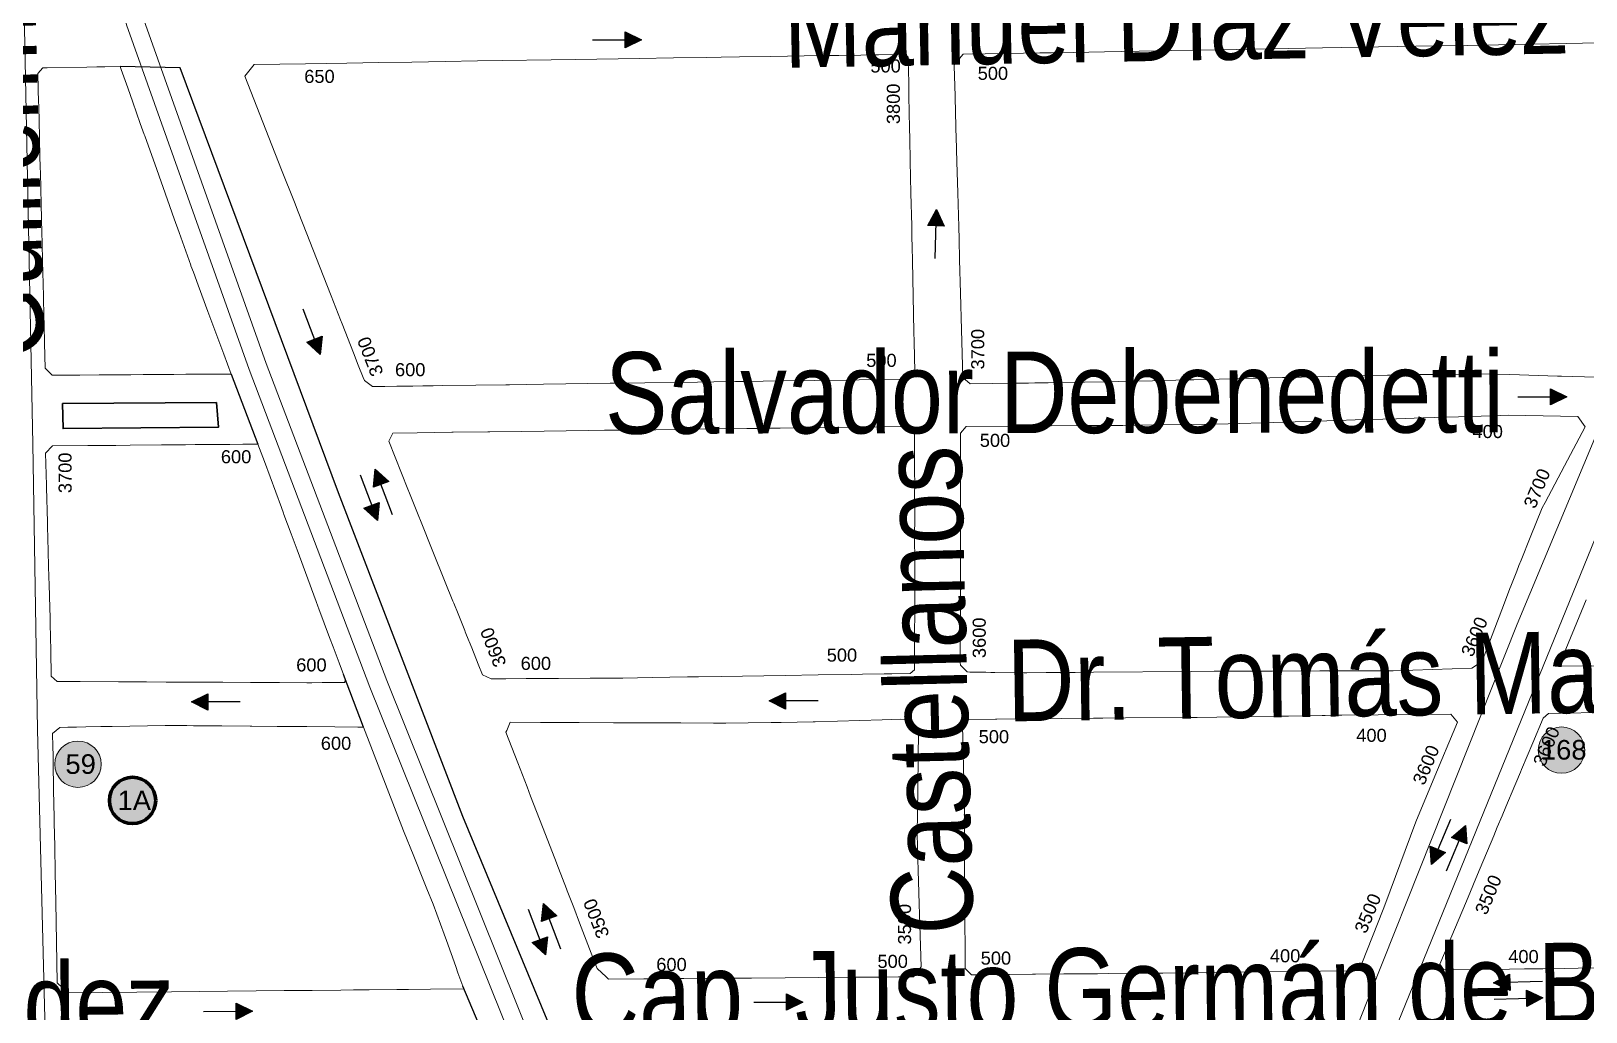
# Model space of a CAD drawing. Header units: millimetres. Extents: x 11558 to 23675, y 49449 to 61482.
# Drawn here: x 20620.9 to 21097.3, y 57709.2 to 58009.6 of the extents above; entities that cross this region are included whole.
import ezdxf

# ---------------------------------------------------------------- set-up
doc = ezdxf.new("R2010")
doc.units = ezdxf.units.MM
for name, color, linetype in [('0. plano base - nombres calles', 22, 'Continuous'), ('0. Plano Base - PLANO', 254, 'Continuous'), ('0. Plano base - sentido calles', 253, 'Continuous'), ('0. vias del tren', 252, 'VÍAS'), ('7. puesta en valor CC la lucila', 212, 'Continuous'), ('numeración', 7, 'Continuous')]:
    doc.layers.add(name, color=color, linetype=linetype)
for name, color, linetype, true_color in [('Linea 168 IDA', 7, 'Continuous', 0x1a1a1a), ('Linea 168 REGRESO', 7, 'Continuous', 0x330000), ('Linea 175', 7, 'Continuous', 0x1090da), ('Linea 59 Por Barrio Golf IDA', 7, 'Continuous', 0x007038), ('Linea 59 Por la Lucila IDA', 7, 'Continuous', 0x007038)]:
    doc.layers.add(name, color=color, linetype=linetype, true_color=true_color)
doc.layers.get('7. puesta en valor CC la lucila').off()
doc.styles.get("Standard").update_dxf_attribs({"font": 'arial.ttf'})
doc.linetypes.add('VÍAS', pattern='A,0.15,[130,ltypeshp.shx,S=0.25,R=0,X=0,Y=0],0.15', length=0.3)

# ---------------------------------------------------------------- blocks, each defined once
blk = doc.blocks.new('MANZANAS')
at = {"layer": '0. Plano Base - PLANO', "color": 0, "linetype": 'VÍAS', "lineweight": 5, "ltscale": 4}
for points in [[(5638576.93, 6182377.02), (5638642.93, 6182266.79), (5638665.93, 6182230.23), (5638672.01, 6182223.68), (5638690.51, 6182209.73), (5638709.07, 6182191.94), (5638741.59, 6182152.45), (5638823.36, 6182076.35), (5638900.92, 6182007.12), (5638982.67, 6181936.97), (5639032.99, 6181893.78), (5639085.53, 6181850.48), (5639166.3, 6181783.89), (5639248.76, 6181703.77), (5639322.12, 6181612.68), (5639371.55, 6181530.98)], [(5638572.15, 6182374.16), (5638638.19, 6182263.88), (5638661.5, 6182226.83), (5638668.26, 6182219.53), (5638686.9, 6182205.48), (5638704.99, 6182188.15), (5638737.53, 6182148.63), (5638819.61, 6182072.24), (5638897.26, 6182002.93), (5638979.04, 6181932.75), (5639029.41, 6181889.52), (5639081.99, 6181846.19), (5639162.59, 6181779.74), (5639244.64, 6181700.02), (5639317.55, 6181609.48), (5639366.67, 6181528.31)]]:
    blk.add_lwpolyline(points, dxfattribs=at)
at = {"layer": '0. Plano Base - PLANO', "color": 0, "linetype": 'Continuous', "lineweight": 5}
for points in [[(5639186.77, 6182260.37), (5639177.34, 6182255.82), (5639176.2, 6182255.27), (5639163.05, 6182248.94), (5639157.77, 6182246.39), (5639154.76, 6182244.94), (5639149.46, 6182242.09), (5639143.44, 6182238.85), (5639139.71, 6182236.84), (5639137.71, 6182235.8), (5639130.52, 6182231.9), (5639129.86, 6182231.55), (5639121.25, 6182226.8), (5639103.18, 6182216.85), (5639101.69, 6182216.03), (5639077.84, 6182202.89), (5639076.18, 6182201.98), (5639066.8, 6182196.81), (5639057.57, 6182191.73), (5639054.09, 6182189.81), (5639048.53, 6182186.81), (5639038.66, 6182181.49), (5639035.07, 6182179.56), (5639033.4, 6182178.66), (5639029.72, 6182176.67), (5639017.7, 6182170.19), (5639014.78, 6182170.89), (5639007.66, 6182183.71), (5639002.2, 6182193.55), (5638997.26, 6182202.43), (5638994.21, 6182207.93), (5638992.35, 6182211.27), (5638987.27, 6182220.42), (5638982.68, 6182228.68), (5638978.96, 6182235.39), (5638977.81, 6182237.45), (5638977.46, 6182238.09), (5638973.04, 6182246.05), (5638971.2, 6182249.36), (5638970.06, 6182251.41), (5638968.25, 6182254.68), (5638969.21, 6182258.81), (5638981.05, 6182265.23), (5638989.86, 6182270), (5638992.99, 6182271.7), (5638998.8, 6182274.85), (5639007.23, 6182279.42), (5639016.58, 6182284.49), (5639025.44, 6182289.3), (5639042.96, 6182298.8), (5639065.96, 6182311.27), (5639081.04, 6182319.45), (5639096.16, 6182327.65), (5639105.09, 6182332.48), (5639113.43, 6182337.01), (5639122.59, 6182341.99), (5639131.62, 6182346.92), (5639149.14, 6182356.48)], [(5639228.74, 6182182.59), (5639217.54, 6182176.59), (5639215.64, 6182198.49)], [(5639279.8, 6182104.87), (5639265.45, 6182097.2), (5639261.88, 6182095.28), (5639255.96, 6182092.12), (5639254.19, 6182091.17), (5639250.97, 6182089.45), (5639246.93, 6182087.29), (5639229.16, 6182077.78), (5639227.32, 6182078.77), (5639225.6, 6182099.71), (5639225.34, 6182102.83), (5639224.99, 6182107.13), (5639224.7, 6182110.61), (5639223.83, 6182121.27), (5639223.59, 6182124.12), (5639223.29, 6182127.87), (5639223.04, 6182130.89), (5639222.45, 6182137.99), (5639222.4, 6182138.69), (5639222.09, 6182142.4), (5639222.02, 6182143.29), (5639221.29, 6182152.1), (5639220.62, 6182160.3), (5639221.43, 6182162.32), (5639224.71, 6182164.1), (5639257.34, 6182181.77)]]:
    blk.add_lwpolyline(points, dxfattribs=at)
for points in [[(5638855.9, 6182085.24), (5638855.51, 6182085.04), (5638852.5, 6182085.52), (5638851.71, 6182086.21), (5638848.62, 6182088.9), (5638845.56, 6182091.57), (5638838.42, 6182097.8), (5638837.45, 6182098.64), (5638831.45, 6182103.87), (5638824.09, 6182110.3), (5638816.06, 6182117.3), (5638810.61, 6182122.06), (5638808.27, 6182124.1), (5638800.21, 6182131.13), (5638792.17, 6182138.16), (5638777.03, 6182151.37), (5638777.88, 6182155.86), (5638791.74, 6182163.34), (5638802.87, 6182169.36), (5638811.5, 6182174.02), (5638820.39, 6182178.82), (5638829.35, 6182183.66), (5638838.14, 6182188.41), (5638864.61, 6182202.68), (5638881.7, 6182211.91), (5638890.96, 6182216.91), (5638899.77, 6182221.66), (5638903.79, 6182223.82), (5638908.73, 6182226.49), (5638917.18, 6182231.05), (5638926.2, 6182235.91), (5638932.73, 6182239.44), (5638934.81, 6182240.56), (5638935.21, 6182240.78), (5638935.52, 6182240.95), (5638941.43, 6182244.14), (5638942.89, 6182244.93), (5638943.93, 6182245.49), (5638946.22, 6182246.72), (5638952.13, 6182249.91), (5638953.52, 6182250.66), (5638954.27, 6182250.41), (5638954.63, 6182250.29), (5638955.32, 6182249.03), (5638956.6, 6182246.67), (5638958.48, 6182243.24), (5638959.26, 6182241.81), (5638960.34, 6182239.84), (5638960.37, 6182239.78), (5638965.08, 6182231.16), (5638966.59, 6182228.4), (5638969.9, 6182222.34), (5638974.62, 6182213.69), (5638979.43, 6182204.9), (5638981.1, 6182201.84), (5638982.5, 6182199.27), (5638984.58, 6182195.45), (5638989.73, 6182186.03), (5638994.96, 6182176.44), (5638996.46, 6182173.7), (5639000.79, 6182165.77), (5639000.35, 6182162.83), (5638986.89, 6182155.6), (5638983.92, 6182154.01), (5638974.84, 6182149.13), (5638965.48, 6182144.1), (5638961.03, 6182141.71), (5638956.58, 6182139.32), (5638953.54, 6182137.69), (5638947.68, 6182134.54), (5638943.26, 6182132.16), (5638938.21, 6182129.45), (5638929.03, 6182124.52), (5638922.98, 6182121.27), (5638919.7, 6182119.51), (5638901.68, 6182109.83), (5638892.51, 6182104.91), (5638891.55, 6182104.39), (5638883.41, 6182100.02), (5638874.43, 6182095.2), (5638871.92, 6182093.84), (5638869.15, 6182092.36), (5638866.44, 6182090.9), (5638862.11, 6182088.58), (5638858.89, 6182086.85)], [(5639058.24, 6182091.82), (5639057.53, 6182091.46), (5639055.54, 6182092.08), (5639054.7, 6182092.35), (5639054.31, 6182093.05), (5639052.72, 6182096.12), (5639051.23, 6182099), (5639046.6, 6182107.95), (5639042.03, 6182116.78), (5639037.42, 6182125.68), (5639035.33, 6182129.71), (5639033.51, 6182133.22), (5639032.64, 6182134.91), (5639027.46, 6182144.91), (5639022, 6182155.46), (5639022.6, 6182158.06), (5639036.42, 6182165.37), (5639045.6, 6182170.23), (5639054.79, 6182175.09), (5639065.01, 6182180.49), (5639068.51, 6182182.34), (5639082.22, 6182189.72), (5639093.46, 6182195.77), (5639105.7, 6182202.62), (5639122.66, 6182212.12), (5639127.43, 6182214.79), (5639138.5, 6182220.96), (5639145.49, 6182224.86), (5639155.09, 6182230.23), (5639164.16, 6182235.3), (5639168.48, 6182237.71), (5639187.46, 6182247.12), (5639190.89, 6182245.42), (5639190.8, 6182231.87), (5639190.71, 6182219.17), (5639190.7, 6182217.32), (5639191.61, 6182207.6), (5639192.32, 6182200.11), (5639192.49, 6182198.33), (5639192.69, 6182196.52), (5639193.23, 6182191.64), (5639193.32, 6182190.79), (5639193.83, 6182186.2), (5639195, 6182175.63), (5639195.75, 6182168.88), (5639195.79, 6182168.52), (5639195.98, 6182166.81), (5639195.22, 6182165.55), (5639194.14, 6182163.78), (5639173.18, 6182151.98), (5639171.69, 6182151.2), (5639162.62, 6182146.46), (5639158.56, 6182144.34), (5639157.75, 6182143.91), (5639153.25, 6182141.56), (5639140.41, 6182134.85), (5639136.96, 6182133.05), (5639127.41, 6182128.05), (5639124.52, 6182126.55), (5639118.5, 6182123.35), (5639091.92, 6182109.25), (5639086.94, 6182106.61), (5639082.8, 6182104.41), (5639079.09, 6182102.44), (5639073.87, 6182099.67), (5639072.04, 6182098.7), (5639065.1, 6182095.24), (5639064.03, 6182094.71), (5639062.6, 6182093.99)], [(5638929.11, 6182022.36), (5638926.13, 6182022.26), (5638923.51, 6182024.52), (5638919.43, 6182028.02), (5638917.85, 6182029.38), (5638917.67, 6182029.54), (5638915.37, 6182031.51), (5638915.1, 6182031.74), (5638914.62, 6182032.16), (5638913.84, 6182032.82), (5638912.13, 6182034.29), (5638910.9, 6182035.35), (5638908.26, 6182037.61), (5638907.71, 6182038.09), (5638902.95, 6182042.17), (5638894.87, 6182049.11), (5638887.91, 6182055.09), (5638886.12, 6182056.62), (5638880.67, 6182061.3), (5638879.69, 6182062.15), (5638867.66, 6182072.48), (5638867.66, 6182075.31), (5638874.17, 6182078.8), (5638883.56, 6182083.82), (5638883.96, 6182084.04), (5638893.27, 6182089.02), (5638893.83, 6182089.32), (5638902.47, 6182093.95), (5638920.48, 6182103.61), (5638924.78, 6182105.92), (5638926.55, 6182106.86), (5638929.72, 6182108.56), (5638938.64, 6182113.34), (5638944.2, 6182116.31), (5638947.98, 6182118.34), (5638963.21, 6182126.5), (5638966.6, 6182128.32), (5638968.53, 6182129.35), (5638972.25, 6182131.34), (5638981.55, 6182136.33), (5638990.61, 6182141.19), (5639006.74, 6182149.84), (5639009.62, 6182148.77), (5639015.21, 6182138), (5639016.33, 6182135.86), (5639018.54, 6182131.6), (5639019.21, 6182130.31), (5639020.37, 6182128.08), (5639025.2, 6182118.78), (5639026.59, 6182116.11), (5639029.76, 6182110.01), (5639042.92, 6182084.66), (5639042.25, 6182082.99), (5639037.34, 6182080.35), (5639035.22, 6182079.2), (5639029.41, 6182076.07), (5639026.41, 6182074.45), (5639017.46, 6182069.63), (5639008.55, 6182064.81), (5638991.24, 6182055.47), (5638985.15, 6182052.19), (5638982.17, 6182050.58), (5638972.66, 6182045.45), (5638964.79, 6182041.2), (5638962.69, 6182040.07), (5638955.88, 6182036.48), (5638947.34, 6182031.98), (5638943.97, 6182030.21), (5638941.72, 6182029.01), (5638941.15, 6182028.71), (5638938.54, 6182027.34), (5638933.1, 6182024.47), (5638929.92, 6182022.79)], [(5639101.56, 6182009.82), (5639101.44, 6182009.76), (5639098.88, 6182010.55), (5639098.27, 6182011.71), (5639095.03, 6182017.86), (5639093.21, 6182021.32), (5639088.44, 6182030.39), (5639083.95, 6182038.92), (5639080.77, 6182044.96), (5639079.38, 6182047.62), (5639074.79, 6182056.34), (5639074.51, 6182056.84), (5639071.95, 6182061.47), (5639069.94, 6182065.11), (5639067.84, 6182068.92), (5639067.65, 6182069.26), (5639063.84, 6182076.18), (5639064.6, 6182078.73), (5639071.93, 6182082.64), (5639072.28, 6182082.83), (5639080.68, 6182087.31), (5639089.65, 6182092.09), (5639098.42, 6182096.77), (5639100.92, 6182098.1), (5639107.1, 6182101.35), (5639124.53, 6182110.51), (5639126.48, 6182111.53), (5639137.08, 6182117.27), (5639148.47, 6182123.44), (5639151.08, 6182124.86), (5639160.15, 6182129.77), (5639160.98, 6182130.22), (5639163.58, 6182131.6), (5639165.5, 6182132.62), (5639194.96, 6182148.26), (5639197.91, 6182147.12), (5639199.53, 6182127.88), (5639200.68, 6182114.14), (5639204.01, 6182087.04), (5639204.18, 6182085.64), (5639205.99, 6182067.9), (5639203.88, 6182064.28), (5639179.85, 6182051.45), (5639174.25, 6182048.45), (5639170.93, 6182046.68), (5639161.86, 6182041.84), (5639153.23, 6182037.23), (5639148.19, 6182034.53), (5639138.45, 6182029.37), (5639135.57, 6182027.84), (5639130.76, 6182025.29), (5639126.44, 6182023), (5639118.83, 6182018.97), (5639117.94, 6182018.5), (5639111.74, 6182015.21), (5639109.08, 6182013.8), (5639102.8, 6182010.48)], [(5638767.51, 6182043.23), (5638766.89, 6182042.9), (5638763.95, 6182043.84), (5638760.25, 6182050.54), (5638759.54, 6182051.84), (5638758.34, 6182054.01), (5638758.07, 6182054.51), (5638757.82, 6182054.95), (5638753.88, 6182062.1), (5638753.53, 6182062.74), (5638753.3, 6182063.16), (5638749.74, 6182069.61), (5638749.27, 6182070.47), (5638748.67, 6182071.55), (5638744.92, 6182078.35), (5638744.43, 6182079.24), (5638744.04, 6182079.94), (5638739.63, 6182087.94), (5638737.46, 6182091.87), (5638734.89, 6182096.55), (5638734.42, 6182097.4), (5638730.33, 6182104.82), (5638729.71, 6182105.94), (5638725.17, 6182114.17), (5638724.97, 6182114.54), (5638724.74, 6182114.95), (5638720.34, 6182122.94), (5638720.88, 6182125.11), (5638722.07, 6182125.76), (5638732.77, 6182131.56), (5638735.47, 6182133.02), (5638737.59, 6182134.17), (5638741.7, 6182136.4), (5638742.4, 6182135.74), (5638746.81, 6182131.64), (5638750.19, 6182128.49), (5638755.25, 6182123.78), (5638757.87, 6182121.33), (5638758.21, 6182121.02), (5638766.21, 6182113.57), (5638773.41, 6182106.86), (5638777.97, 6182102.62), (5638781.16, 6182099.65), (5638789, 6182092.34), (5638789.13, 6182092.23), (5638790.68, 6182090.83), (5638793.81, 6182087.99), (5638800.16, 6182082.25), (5638809.21, 6182074.06), (5638810.51, 6182072.88), (5638815.35, 6182068.51), (5638808.82, 6182065.06), (5638803.05, 6182062.01), (5638799.8, 6182060.29), (5638795.34, 6182057.94), (5638795.12, 6182057.82), (5638791.53, 6182055.92), (5638788.16, 6182054.14), (5638787.87, 6182053.99), (5638787.59, 6182053.84), (5638787.51, 6182053.8), (5638783.44, 6182051.65), (5638780.37, 6182050.03), (5638780.13, 6182049.9), (5638779.93, 6182049.79), (5638779.56, 6182049.6), (5638774.37, 6182046.85), (5638772.82, 6182046.03), (5638772.51, 6182045.87), (5638772.36, 6182045.78)], [(5639012.92, 6181962.36), (5639003.35, 6181957.3), (5639002.45, 6181957.55), (5638998.79, 6181958.6), (5638995.05, 6181961.9), (5638987.54, 6181968.53), (5638983.83, 6181971.81), (5638979.73, 6181975.44), (5638979.2, 6181975.9), (5638974.09, 6181980.42), (5638971.76, 6181982.47), (5638963.94, 6181989.37), (5638956.39, 6181996.04), (5638954.09, 6181998.07), (5638948.22, 6182003.25), (5638940.65, 6182009.94), (5638940.6, 6182010.51), (5638940.37, 6182013.22), (5638948.62, 6182017.47), (5638952.32, 6182019.37), (5638959.19, 6182022.91), (5638968.5, 6182027.7), (5638977.32, 6182032.25), (5638986.83, 6182037.15), (5638995.78, 6182041.76), (5638995.97, 6182041.86), (5638999.13, 6182043.48), (5639005.2, 6182046.74), (5639011.37, 6182050.05), (5639014.06, 6182051.49), (5639022.73, 6182056.14), (5639023.22, 6182056.41), (5639041.21, 6182066.48), (5639046.13, 6182069.22), (5639048.1, 6182070.19), (5639052.62, 6182068.57), (5639064.07, 6182045.76), (5639066.54, 6182040.83), (5639068.92, 6182036.57), (5639073.88, 6182027.67), (5639077.24, 6182021.65), (5639078.82, 6182018.82), (5639086.64, 6182004.81), (5639086.02, 6182001), (5639081.93, 6181998.84), (5639078.71, 6181997.14), (5639069.82, 6181992.44), (5639060.18, 6181987.34), (5639051.25, 6181982.62), (5639042.1, 6181977.78), (5639032.92, 6181972.93), (5639023.75, 6181968.09), (5639020.74, 6181966.49), (5639014.69, 6181963.29)], [(5638817.75, 6181963.57), (5638811.42, 6181960.32), (5638809.05, 6181960.92), (5638805.33, 6181967.84), (5638801.47, 6181975), (5638801.13, 6181975.64), (5638800.55, 6181976.68), (5638797.41, 6181982.31), (5638795.48, 6181985.78), (5638794.6, 6181987.36), (5638790.82, 6181994.15), (5638790.48, 6181994.76), (5638788.91, 6181997.59), (5638786.82, 6182001.34), (5638786.57, 6182001.79), (5638786.29, 6182002.29), (5638781.15, 6182011.53), (5638780.8, 6182012.16), (5638776.04, 6182020.71), (5638776.97, 6182023.73), (5638786.51, 6182028.8), (5638787.08, 6182029.1), (5638791.58, 6182031.49), (5638794.05, 6182032.8), (5638797.9, 6182034.85), (5638806.43, 6182039.39), (5638809.53, 6182041.03), (5638812.9, 6182042.82), (5638815.56, 6182044.24), (5638817.11, 6182045.06), (5638824.9, 6182049.19), (5638828.41, 6182051.06), (5638832.48, 6182053.22), (5638836.74, 6182049.36), (5638847.86, 6182039.28), (5638849.2, 6182038.06), (5638849.55, 6182037.74), (5638854.18, 6182033.55), (5638858.06, 6182030.03), (5638870.6, 6182018.66), (5638871.73, 6182017.64), (5638872.4, 6182017.03), (5638879.28, 6182010.8), (5638881.58, 6182008.71), (5638885.47, 6182005.2), (5638888.3, 6182002.68), (5638889.48, 6182001.63), (5638889.81, 6182000.66), (5638889.76, 6182000.64), (5638883.7, 6181997.47), (5638880.85, 6181995.98), (5638879.52, 6181995.28), (5638872.02, 6181991.43), (5638864.14, 6181987.38), (5638856.59, 6181983.5), (5638848.77, 6181979.48), (5638845.84, 6181977.98), (5638841.18, 6181975.59), (5638835.82, 6181972.84), (5638829.94, 6181969.82), (5638829.82, 6181969.76), (5638828.17, 6181968.92)], [(5638886.36, 6181892.12), (5638858.35, 6181877.22), (5638854.02, 6181878.43), (5638848.07, 6181889.39), (5638842.19, 6181900.22), (5638837.95, 6181908.03), (5638834.03, 6181915.26), (5638830.61, 6181921.54), (5638829.87, 6181922.91), (5638825.84, 6181930.33), (5638821.7, 6181937.96), (5638820.73, 6181939.75), (5638819.52, 6181941.97), (5638817.58, 6181945.54), (5638818.71, 6181948.24), (5638820.79, 6181949.37), (5638823.16, 6181950.66), (5638825.63, 6181952.01), (5638829.68, 6181954.21), (5638832.24, 6181955.6), (5638832.77, 6181955.89), (5638847.03, 6181963.64), (5638852.96, 6181966.66), (5638854.73, 6181967.55), (5638862.55, 6181971.53), (5638870.28, 6181975.47), (5638870.74, 6181975.7), (5638877.6, 6181979.2), (5638878.03, 6181979.41), (5638885.68, 6181983.3), (5638893.35, 6181987.21), (5638899.69, 6181990.43), (5638901.16, 6181991.18), (5638926.67, 6181968.64), (5638933.09, 6181963.17), (5638939.15, 6181958.01), (5638941.27, 6181956.21), (5638945.16, 6181952.89), (5638952.34, 6181946.27), (5638953.88, 6181944.86), (5638960.1, 6181939.13), (5638961.56, 6181937.78), (5638964.81, 6181934.78), (5638965.42, 6181934.22), (5638956.43, 6181929.43), (5638950.51, 6181926.28), (5638947.35, 6181924.6), (5638939.79, 6181920.57), (5638935.63, 6181918.35), (5638932.13, 6181916.48), (5638924.44, 6181912.4), (5638916.84, 6181908.35), (5638909.24, 6181904.3), (5638901.49, 6181900.18)]]:
    blk.add_lwpolyline(points, close=True, dxfattribs=at)
at = {"layer": '0. Plano Base - PLANO', "color": 0}
for points in [[(5639306.53, 6181605.45), (5639325.38, 6181615.57), (5639292.73, 6181658.36), (5639264.17, 6181695.78), (5639240.39, 6181720.74), (5639178.75, 6181779.97), (5639143.8, 6181809.32), (5639122.71, 6181827.02), (5639067.54, 6181873.27), (5639014.26, 6181919.22), (5638940.84, 6181980.95), (5638861.27, 6182051.37), (5638758.23, 6182144.54), (5638741.7, 6182136.4)], [(5638815.35, 6182068.51), (5638832.48, 6182053.22)], [(5638901.16, 6181991.18), (5638888.3, 6182002.68)], [(5638976.32, 6181925.27), (5638964.81, 6181934.78)]]:
    blk.add_lwpolyline(points, dxfattribs=at)
blk = doc.blocks.new('59 ida')
at = {"layer": 'Linea 59 Por la Lucila IDA', "lineweight": 211, "true_color": 0xededed}
h = blk.add_hatch(color=7, dxfattribs=at)
h.dxf.hatch_style = 1
edge = h.paths.add_edge_path()
edge.add_arc((0, 0), 7.11, 0, 360)
at = {"layer": 'Linea 59 Por la Lucila IDA', "lineweight": 9}
blk.add_circle((0, 0), 7.11, dxfattribs=at)
at = {"layer": 'Linea 59 Por la Lucila IDA', "lineweight": 15, "insert": (-3.84, 3.05), "char_height": 6, "attachment_point": 1}
blk.add_mtext_dynamic_manual_height_columns('59', width=16.4579, gutter_width=12.5, heights=[0], dxfattribs=at)
blk = doc.blocks.new('168 ida')
at = {"layer": 'Linea 168 REGRESO', "lineweight": 211, "true_color": 0xededed}
h = blk.add_hatch(color=7, dxfattribs=at)
h.dxf.hatch_style = 1
edge = h.paths.add_edge_path()
edge.add_arc((0, 0), 7.11, 0, 360)
at = {"layer": 'Linea 168 REGRESO', "lineweight": 9}
blk.add_circle((0, 0), 7.11, dxfattribs=at)
at = {"layer": 'Linea 168 REGRESO', "lineweight": 15, "insert": (-6.3, 3.1), "char_height": 6, "attachment_point": 1}
blk.add_mtext_dynamic_manual_height_columns('168', width=16.4579, gutter_width=12.5, heights=[0], dxfattribs=at)

msp = doc.modelspace()

# ---------------------------------------------------------------- hatches: boundary and pattern name
at = {"layer": '0. Plano base - sentido calles', "linetype": 'Continuous', "lineweight": 25, "ltscale": 2, "true_color": 0x1a1a1a}
h = msp.add_hatch(color=250, dxfattribs=at)
h.dxf.hatch_style = 1
h.paths.add_polyline_path([(20807.95, 58006.97), (20802.95, 58009.46), (20802.95, 58006.96)])
h.paths.add_polyline_path([(20807.95, 58006.97), (20802.95, 58006.96), (20802.95, 58004.46)])
h = msp.add_hatch(color=250, dxfattribs=at)
h.dxf.hatch_style = 1
h.paths.add_polyline_path([(20898.32, 57954.96), (20895.7, 57950.03), (20898.2, 57949.97)])
h.paths.add_polyline_path([(20898.32, 57954.96), (20898.2, 57949.97), (20900.69, 57949.9)])
h = msp.add_hatch(color=250, dxfattribs=at)
h.dxf.hatch_style = 1
h.paths.add_polyline_path([(20709.55, 57910.58), (20710.08, 57916.14), (20707.75, 57915.24)])
h.paths.add_polyline_path([(20709.55, 57910.58), (20707.75, 57915.24), (20705.41, 57914.34)])
h = msp.add_hatch(color=250, dxfattribs=at)
h.dxf.hatch_style = 1
h.paths.add_polyline_path([(21091.44, 57897.6), (21086.43, 57900.09), (21086.44, 57897.59)])
h.paths.add_polyline_path([(21091.44, 57897.6), (21086.44, 57897.59), (21086.44, 57895.09)])
h = msp.add_hatch(color=250, dxfattribs=at)
h.dxf.hatch_style = 1
h.paths.add_polyline_path([(20726.4, 57875.47), (20725.83, 57869.91), (20728.17, 57870.8)])
h.paths.add_polyline_path([(20726.4, 57875.47), (20728.17, 57870.8), (20730.51, 57871.68)])
h = msp.add_hatch(color=250, dxfattribs=at)
h.dxf.hatch_style = 1
h.paths.add_polyline_path([(20727.03, 57859.67), (20727.6, 57865.24), (20725.26, 57864.35)])
h.paths.add_polyline_path([(20727.03, 57859.67), (20725.26, 57864.35), (20722.92, 57863.47)])
h = msp.add_hatch(color=250, dxfattribs=at)
h.dxf.hatch_style = 1
h.paths.add_polyline_path([(20670.04, 57804.11), (20675.05, 57801.61), (20675.04, 57804.11)])
h.paths.add_polyline_path([(20670.04, 57804.11), (20675.04, 57804.11), (20675.04, 57806.61)])
h = msp.add_hatch(color=250, dxfattribs=at)
h.dxf.hatch_style = 1
h.paths.add_polyline_path([(20847.1, 57804.41), (20852.11, 57801.92), (20852.1, 57804.42)])
h.paths.add_polyline_path([(20847.1, 57804.41), (20852.1, 57804.42), (20852.1, 57806.92)])
h = msp.add_hatch(color=250, dxfattribs=at)
h.dxf.hatch_style = 1
h.paths.add_polyline_path([(21060.4, 57766.22), (21056.16, 57762.57), (21058.47, 57761.61)])
h.paths.add_polyline_path([(21060.4, 57766.22), (21058.47, 57761.61), (21060.77, 57760.64)])
h = msp.add_hatch(color=250, dxfattribs=at)
h.dxf.hatch_style = 1
h.paths.add_polyline_path([(21049.99, 57754.32), (21054.23, 57757.96), (21051.92, 57758.93)])
h.paths.add_polyline_path([(21049.99, 57754.32), (21051.92, 57758.93), (21049.62, 57759.89)])
h = msp.add_hatch(color=250, dxfattribs=at)
h.dxf.hatch_style = 1
h.paths.add_polyline_path([(20777.91, 57742.42), (20777.34, 57736.86), (20779.68, 57737.74)])
h.paths.add_polyline_path([(20777.91, 57742.42), (20779.68, 57737.74), (20782.02, 57738.63)])
h = msp.add_hatch(color=250, dxfattribs=at)
h.dxf.hatch_style = 1
h.paths.add_polyline_path([(20778.54, 57726.62), (20779.11, 57732.18), (20776.77, 57731.3)])
h.paths.add_polyline_path([(20778.54, 57726.62), (20776.77, 57731.3), (20774.43, 57730.41)])
h = msp.add_hatch(color=250, dxfattribs=at)
h.dxf.hatch_style = 1
h.paths.add_polyline_path([(21069, 57718.05), (21074.07, 57715.7), (21074, 57718.19)])
h.paths.add_polyline_path([(21069, 57718.05), (21074, 57718.19), (21073.93, 57720.69)])
h = msp.add_hatch(color=250, dxfattribs=at)
h.dxf.hatch_style = 1
h.paths.add_polyline_path([(21084.14, 57713.49), (21079.07, 57715.84), (21079.15, 57713.34)])
h.paths.add_polyline_path([(21084.14, 57713.49), (21079.15, 57713.34), (21079.22, 57710.84)])
h = msp.add_hatch(color=250, dxfattribs=at)
h.dxf.hatch_style = 1
h.paths.add_polyline_path([(20688.79, 57709.35), (20683.78, 57711.84), (20683.79, 57709.34)])
h.paths.add_polyline_path([(20688.79, 57709.35), (20683.79, 57709.34), (20683.79, 57706.84)])
h = msp.add_hatch(color=250, dxfattribs=at)
h.dxf.hatch_style = 1
h.paths.add_polyline_path([(20857.37, 57712.17), (20852.37, 57714.66), (20852.37, 57712.16)])
h.paths.add_polyline_path([(20857.37, 57712.17), (20852.37, 57712.16), (20852.37, 57709.66)])
at = {"layer": 'Linea 168 IDA', "lineweight": 15}
h = msp.add_hatch(dxfattribs=at)
h.set_pattern_fill('AR-B816', color=256)
h.set_pattern_definition([(0, (6220.36, 4332.03), (0, 203.2), []), (90, (6220.36, 4332.03), (-203.2, 203.2), [203.2, -203.2])])
h.paths.add_polyline_path([(21061.2, 57837.45, 1), (21069.57, 57837.45, 1)])
h.paths.add_polyline_path([(21061.95, 57834.51), (21069.03, 57834.51), (21069.03, 57839.66), (21061.95, 57839.66)], flags=25)
at = {"layer": 'Linea 175', "lineweight": 211, "true_color": 0xededed}
h = msp.add_hatch(color=7, dxfattribs=at)
h.dxf.hatch_style = 1
edge = h.paths.add_edge_path()
edge.add_arc((20652.02, 57773.95), 7.11, 0, 360)

# ---------------------------------------------------------------- linework, layer by layer
at = {"layer": '0. Plano Base - PLANO', "color": 250, "lineweight": 30}
msp.add_lwpolyline([(20630.58, 57895.5), (20677.74, 57895.83), (20678.33, 57888.29), (20630.74, 57887.86)], close=True, dxfattribs=at)
at = {"layer": '0. Plano base - sentido calles', "color": 250, "linetype": 'Continuous', "lineweight": 25, "ltscale": 2, "true_color": 0x1a1a1a}
for points in [[(20792.95, 58006.94), (20807.95, 58006.97), (20802.95, 58004.46), (20802.95, 58009.46), (20807.95, 58006.97)], [(20897.95, 57939.97), (20898.32, 57954.96), (20900.69, 57949.9), (20895.7, 57950.03), (20898.32, 57954.96)], [(20704.14, 57924.57), (20709.55, 57910.58), (20705.41, 57914.34), (20710.08, 57916.14), (20709.55, 57910.58)], [(21076.44, 57897.58), (21091.44, 57897.6), (21086.44, 57895.09), (21086.43, 57900.09), (21091.44, 57897.6)], [(20721.72, 57873.7), (20727.03, 57859.67), (20722.92, 57863.47), (20727.6, 57865.24), (20727.03, 57859.67)], [(20731.7, 57861.44), (20726.4, 57875.47), (20730.51, 57871.68), (20725.83, 57869.91), (20726.4, 57875.47)], [(20685.04, 57804.13), (20670.04, 57804.11), (20675.04, 57806.61), (20675.05, 57801.61), (20670.04, 57804.11)], [(20862.1, 57804.43), (20847.1, 57804.41), (20852.1, 57806.92), (20852.11, 57801.92), (20847.1, 57804.41)], [(21055.79, 57768.15), (21049.99, 57754.32), (21049.62, 57759.89), (21054.23, 57757.96), (21049.99, 57754.32)], [(21054.6, 57752.38), (21060.4, 57766.22), (21060.77, 57760.64), (21056.16, 57762.57), (21060.4, 57766.22)], [(20773.23, 57740.65), (20778.54, 57726.62), (20774.43, 57730.41), (20779.11, 57732.18), (20778.54, 57726.62)], [(20783.22, 57728.39), (20777.91, 57742.42), (20782.02, 57738.63), (20777.34, 57736.86), (20777.91, 57742.42)], [(21084, 57718.49), (21069, 57718.05), (21073.93, 57720.69), (21074.07, 57715.7), (21069, 57718.05)], [(21069.15, 57713.05), (21084.14, 57713.49), (21079.22, 57710.84), (21079.07, 57715.84), (21084.14, 57713.49)], [(20673.79, 57709.33), (20688.79, 57709.35), (20683.79, 57706.84), (20683.78, 57711.84), (20688.79, 57709.35)], [(20842.37, 57712.14), (20857.37, 57712.17), (20852.37, 57709.66), (20852.37, 57714.66), (20857.37, 57712.17)]]:
    msp.add_lwpolyline(points, dxfattribs=at)
at = {"layer": '0. vias del tren', "color": 252, "lineweight": 13, "ltscale": 5}
for points in [[(20607.35, 58287.93), (20615.11, 58159.62), (20618.71, 58116), (20621.35, 58106.41), (20631.41, 58085.35), (20639.47, 58061.62), (20650.13, 58011.55), (20687.75, 57905.93), (20724.7, 57808.63), (20764.91, 57708.64), (20789.68, 57647.06), (20816.36, 57584.37), (20857.25, 57488.25), (20893.31, 57379.67), (20916.27, 57265.71), (20922.43, 57171.04)], [(20612.91, 58288.27), (20620.66, 58160.02), (20624.22, 58116.98), (20626.58, 58108.36), (20636.57, 58087.45), (20644.84, 58063.1), (20655.49, 58013.07), (20692.97, 57907.85), (20729.88, 57810.65), (20770.08, 57710.72), (20794.82, 57649.19), (20821.48, 57586.55), (20862.46, 57490.22), (20898.69, 57381.1), (20921.8, 57266.45), (20927.99, 57171.15)]]:
    msp.add_lwpolyline(points, dxfattribs=at)
at = {"layer": 'Linea 168 IDA', "lineweight": 15}
msp.add_lwpolyline([(21322.55, 58300.09), (21153.53, 58013.12), (21076.23, 57827.96), (21005.05, 57649.05), (20982.11, 57589.38), (20977.82, 57341.53), (20973.29, 57117.77), (20963.99, 57059.48), (20919.57, 56828.6), (20873.89, 56588.03), (20847.82, 56428.53), (20802.45, 56139.06), (20776.13, 55948.55)], dxfattribs=at)
at = {"layer": 'Linea 168 REGRESO', "lineweight": 15}
msp.add_lwpolyline([(20800.79, 55985.68), (20825.9, 56150.45), (20854.3, 56344.34), (20890.73, 56553.48), (20912.6, 56680.43), (20979.96, 57088.07), (20984.13, 57166.66), (20987.01, 57373.21), (20991.42, 57514.31), (20992.86, 57590.93), (21120.76, 57904.83), (21181.05, 58032.14), (21336.09, 58295.82)], dxfattribs=at)
at = {"layer": 'Linea 175', "lineweight": 211}
msp.add_circle((20652.02, 57773.95), 7.11, dxfattribs=at)
at = {"layer": 'Linea 59 Por la Lucila IDA', "lineweight": 15}
msp.add_lwpolyline([(19824.6, 56636.96), (20332.6, 56649.31), (20332.33, 57140.04), (20527.73, 57141.4), (20525.95, 57257.32), (20635.58, 57258.27), (20630.74, 57525.48), (20626.69, 57646.98), (20622.88, 57795.53), (20621.47, 57883.2), (20617.56, 58076.76), (20611.93, 58087.27), (20609.49, 58167.45), (20602.83, 58298.02), (19650.55, 58291.28)], dxfattribs=at)

# ---------------------------------------------------------------- block references
at = {"layer": '0. Plano Base - PLANO', "color": 28, "lineweight": 5, "true_color": 0x0d0d0d, "rotation": 332.5463477508169}
msp.add_blockref('MANZANAS', (-7833237.48, -2828296.13), dxfattribs=at)
at = {"layer": '7. puesta en valor CC la lucila', "color": 250, "lineweight": 30, "rotation": 332.5463477508169}
msp.add_blockref('MANZANAS', (-7833237.48, -2828296.13), dxfattribs=at)
at = {"layer": 'Linea 168 REGRESO', "lineweight": 15}
msp.add_blockref('168 ida', (21089.8, 57789.36), dxfattribs=at)
at = {"layer": 'Linea 59 Por Barrio Golf IDA', "lineweight": 15}
msp.add_blockref('59 ida', (20635.3, 57785.03), dxfattribs=at)

# ---------------------------------------------------------------- texts
at = {"layer": '0. plano base - nombres calles', "color": 250, "lineweight": 15, "true_color": 0x1a1a1a, "char_height": 25, "attachment_point": 1}
for s, width, insert, rotation in [('{\\fArial Narrow|b0|i0|c0|p34;Guillermo Rawson}', 329.255, (20599.99, 57908.56), 91.4291), ('{\\fArial Narrow|b0|i0|c0|p34;Manuel Díaz Vélez }', 329.255, (20851.22, 58023.38), 1.0559), ('{\\fArial Narrow|b0|i0|c0|p34;Salvador Debenedetti}', 329.255, (20796.78, 57911.29), 0.0805), ('{\\fArial Narrow|b0|i0|c0|p34;Castellanos}', 329.255, (20884.64, 57732.57), 91.4291), ('{\\fArial Narrow|b0|i0|c0|p34;Dr. Tomás Manuel de Anchorena}', 444.0925, (20919.71, 57823.14), 0.8644), ('{\\fArial Narrow|b0|i0|c0|p34;Cap. Justo Germán de Bermúdez }', 455.5451, (20786.38, 57726.94), 0.644), ('{\\fArial Narrow|b0|i0|c0|p34;Cap. Justo Germán de Bermúdez }', 455.5451, (20238.01, 57719.84), 0.644)]:
    msp.add_mtext_dynamic_manual_height_columns(s, width=width, gutter_width=12.5, heights=[0], dxfattribs=dict(at, insert=insert, rotation=rotation))
at = {"layer": 'Linea 175', "lineweight": 211, "insert": (20647.44, 57776.96), "char_height": 5.992, "attachment_point": 1}
msp.add_mtext_dynamic_manual_height_columns('1A', width=9.5749, gutter_width=12.5, heights=[0], dxfattribs=at)
at = {"layer": 'numeración', "color": 251, "true_color": 0x606162, "char_height": 4, "attachment_point": 1}
for s, insert in [('500', (20878.07, 58000.95)), ('650', (20704.63, 57997.76)), ('500', (20910.94, 57998.7)), ('500', (20876.79, 57910.77)), ('600', (20732.43, 57907.91)), ('500', (20911.59, 57886.26)), ('400', (21062.54, 57888.96)), ('600', (20679.08, 57881.24)), ('500', (20864.7, 57820.48)), ('600', (20702.16, 57817.47)), ('600', (20770.92, 57817.94)), ('400', (21026.94, 57795.9)), ('600', (20709.7, 57793.46)), ('500', (20911.25, 57795.49)), ('600', (20812.48, 57725.69)), ('500', (20880.24, 57726.65)), ('500', (20911.87, 57727.64)), ('400', (21000.47, 57728.35)), ('400', (21073.5, 57728.13))]:
    msp.add_mtext_dynamic_manual_height_columns(s, width=16.0314, gutter_width=12.5, heights=[0], dxfattribs=dict(at, insert=insert))
for s, insert, rotation in [('3800', (20883.12, 57981.12), 90.1152), ('3700', (20725.26, 57903.41), 111.3711), ('3700', (20908.97, 57905.96), 90.1152), ('3700', (20629.36, 57868.08), 90.1152), ('3700', (21078.04, 57864.59), 67.2993), ('3600', (20909.43, 57817.54), 90.1152), ('3600', (21058.87, 57819.15), 67.2993), ('3600', (20762.93, 57814.34), 111.3711), ('3600', (21080.95, 57785.56), 67.2993), ('3600', (21044.05, 57779.87), 67.2993), ('3500', (21063.13, 57740.11), 67.2993), ('3500', (20794.5, 57731.26), 111.3711), ('3500', (21026.22, 57734.41), 67.2993), ('3500', (20886.54, 57729.81), 90.1152)]:
    msp.add_mtext_dynamic_manual_height_columns(s, width=16.0314, gutter_width=12.5, heights=[0], dxfattribs=dict(at, insert=insert, rotation=rotation))

doc.saveas('drawing.dxf')
